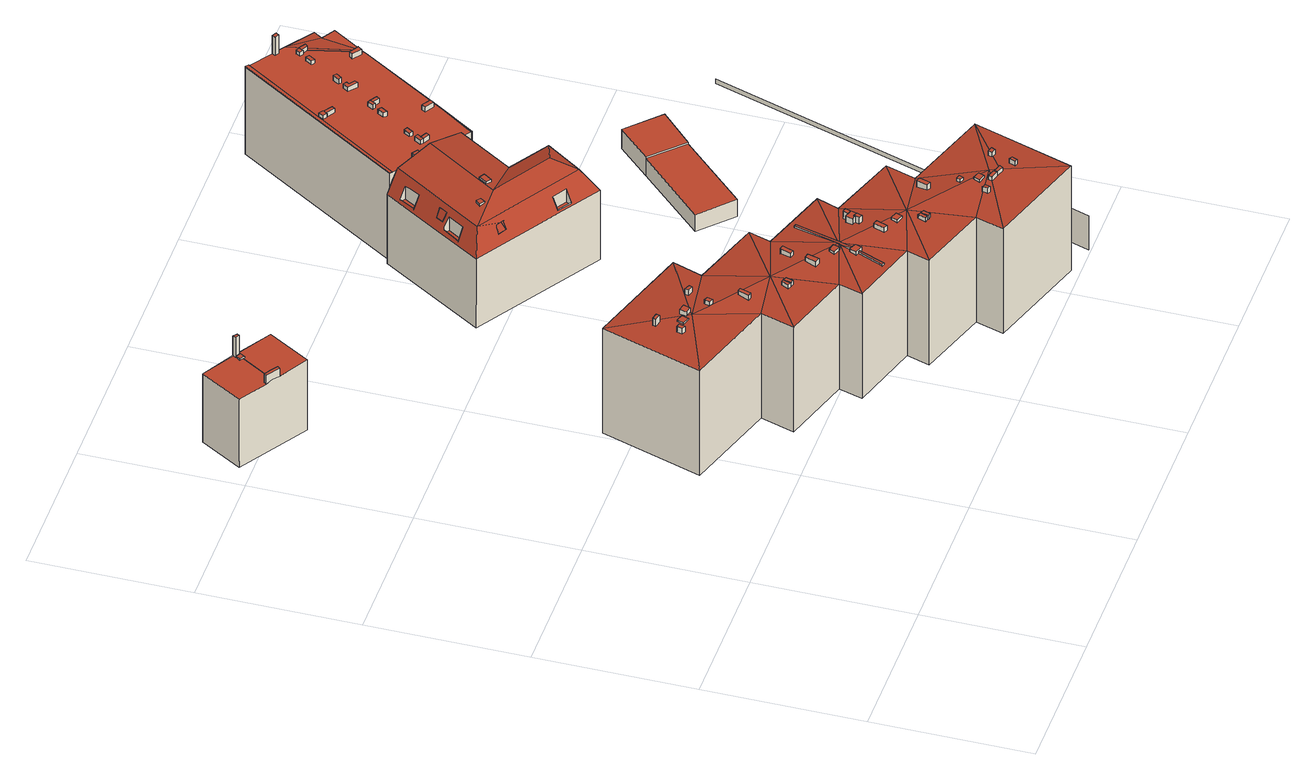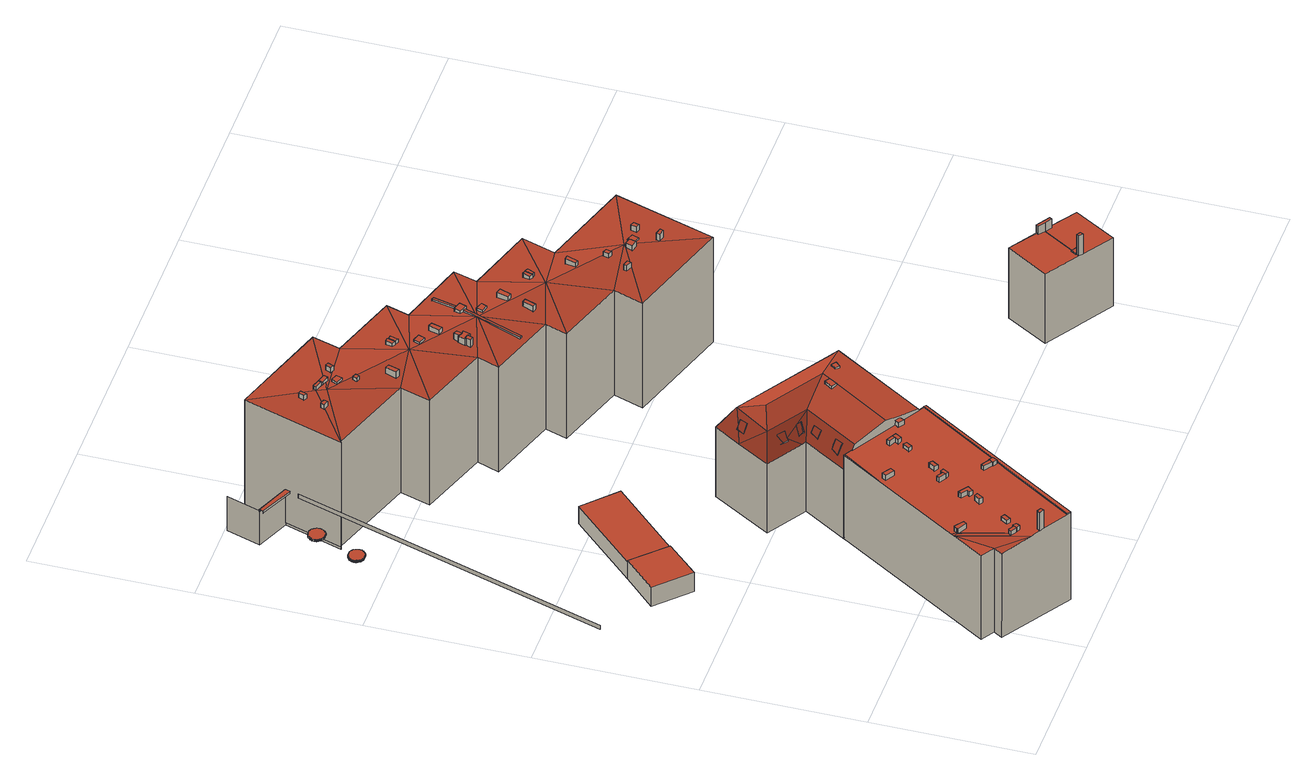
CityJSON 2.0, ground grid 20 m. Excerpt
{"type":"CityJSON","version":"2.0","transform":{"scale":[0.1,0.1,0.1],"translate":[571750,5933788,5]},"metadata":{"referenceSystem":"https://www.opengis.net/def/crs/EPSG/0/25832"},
"CityObjects":{
"building1":{"type":"Building","attributes":{"Grundfläche 2D":"64.355492","Grundhöhe NN":"7.973"},"children":["building1-1","building1-2","building1-3"],"geometry":[{"type":"Solid","lod":"3","boundaries":[[[[0,1,2,3,4,5,6,7,8,9],[10,11,7]],[[10,7,11]],[[12,13,4,3,2,1,0,14,15]],[[5,4,13,16]],[[9,8,7,6,5,16,17]],[[0,9,17,14]],[[13,12,15,14,17,16]]]],"semantics":{"surfaces":[{"type":"RoofSurface"},{"type":"WallSurface"},{"type":"GroundSurface"}],"values":[[0,0,1,1,1,1,2]]}}]},
"building1-1":{"type":"BuildingInstallation","parents":["building1"],"geometry":[{"type":"MultiSurface","lod":"3","boundaries":[[[18,19,20,21,22]],[[20,19,23,24]],[[21,20,24,25]],[[26,18,22,21,25,10]],[[26,23,19,18]]],"semantics":{"surfaces":[{"type":"RoofSurface"},{"type":"WallSurface"}],"values":[0,1,1,1,1]}}]},
"building1-2":{"type":"BuildingInstallation","parents":["building1"],"geometry":[{"type":"MultiSurface","lod":"3","boundaries":[[[27,28,29,30]],[[3,31,30,29]],[[27,30,31,32]],[[32,2,28,27]],[[2,3,29,28]]],"semantics":{"surfaces":[{"type":"RoofSurface"},{"type":"WallSurface"}],"values":[0,1,1,1,1]}}]},
"building1-3":{"type":"BuildingInstallation","parents":["building1"],"geometry":[{"type":"MultiSurface","lod":"3","boundaries":[[[33,34,35,36,37]],[[7,8,35,34,6]],[[8,38,36,35]],[[36,38,11,37]],[[11,39,33,37]],[[39,6,34,33]]],"semantics":{"surfaces":[{"type":"RoofSurface"},{"type":"WallSurface"}],"values":[0,1,1,1,1,1]}}]},
"building2":{"type":"Building","attributes":{"Grundfläche 2D":"761.702149","Grundhöhe NN":"5.998"},"children":["building2-1","building2-2","building2-3","building2-4","building2-5","building2-6","building2-7","building2-8","building2-9","building2-10","building2-11","building2-12","building2-13","building2-14","building2-15","building2-16","building2-17","building2-18","building2-19","building2-20","building2-21","building2-22","building2-23","building2-24","building2-25","building2-26","building2-27","building2-28","building2-29","building2-30"],"geometry":[{"type":"Solid","lod":"3","boundaries":[[[[40,41,42,43,44]],[[43,45,46,41,40,44]],[[47,43,42]],[[48,49,47]],[[49,50,51,43,47]],[[52,49,48]],[[53,54,55,56,52,57,58]],[[55,54,53,59,49,52,56]],[[60,61,53,58,57]],[[62,63,60]],[[64,53,61,60,63,65]],[[66,63,62]],[[67,68,69,70,66,71,72]],[[69,68,73,74,63,66,70]],[[68,67,75]],[[76,75,67,72,71]],[[77,68,75]],[[77,75,76]],[[78,79,68,77]],[[80,63,79]],[[68,79,63,74,73]],[[81,63,80]],[[82,83,53,84,81]],[[84,53,64,65,63,81]],[[83,82,85,86,53]],[[87,49,85]],[[86,85,49,59,53]],[[88,49,87]],[[43,88,46,45]],[[88,43,51,50,49]],[[42,41,89,90]],[[47,42,90,91]],[[48,47,91,92]],[[52,48,92,93]],[[57,52,93,94]],[[60,57,94,95]],[[62,60,95,96]],[[66,62,96,97]],[[71,66,97,98]],[[76,71,98,99]],[[77,76,99,100]],[[101,79,78,77,100,102]],[[80,79,101,103]],[[81,80,103,104]],[[82,81,104,105]],[[85,82,105,106]],[[87,85,106,107]],[[88,87,107,108]],[[46,88,108,109]],[[41,46,109,89]],[[96,95,94,93,92,91,90,89,109,108,107,106,105,104,103,101,102,100,99,98,97]]]],"semantics":{"surfaces":[{"type":"RoofSurface"},{"type":"WallSurface"},{"type":"GroundSurface"}],"values":[[0,0,0,0,0,0,0,0,0,0,0,0,0,0,0,0,0,0,0,0,0,0,0,0,0,0,0,0,0,0,1,1,1,1,1,1,1,1,1,1,1,1,1,1,1,1,1,1,1,1,2]]}}]},
"building2-1":{"type":"BuildingInstallation","parents":["building2"],"geometry":[{"type":"MultiSurface","lod":"3","boundaries":[[[110,111,112,113]],[[113,112,114,115]],[[110,113,115,116]],[[111,110,116,117]],[[112,111,117,114]]],"semantics":{"surfaces":[{"type":"RoofSurface"},{"type":"WallSurface"}],"values":[0,1,1,1,1]}}]},
"building2-2":{"type":"BuildingInstallation","parents":["building2"],"geometry":[{"type":"MultiSurface","lod":"3","boundaries":[[[118,119,120,121]],[[120,119,122,123]],[[121,120,123,75]],[[124,118,121,75]],[[119,118,124,122]]],"semantics":{"surfaces":[{"type":"RoofSurface"},{"type":"WallSurface"}],"values":[0,1,1,1,1]}}]},
"building2-3":{"type":"BuildingInstallation","parents":["building2"],"geometry":[{"type":"MultiSurface","lod":"3","boundaries":[[[125,126,127,128]],[[128,127,129,130]],[[125,128,130,131]],[[126,125,131,132]],[[127,126,132,129]]],"semantics":{"surfaces":[{"type":"RoofSurface"},{"type":"WallSurface"}],"values":[0,1,1,1,1]}}]},
"building2-4":{"type":"BuildingInstallation","parents":["building2"],"geometry":[{"type":"MultiSurface","lod":"3","boundaries":[[[133,134,135,136]],[[137,138,136,135]],[[138,139,133,136]],[[139,140,134,133]]],"semantics":{"surfaces":[{"type":"RoofSurface"},{"type":"WallSurface"}],"values":[0,1,1,1]}}]},
"building2-5":{"type":"BuildingInstallation","parents":["building2"],"geometry":[{"type":"MultiSurface","lod":"3","boundaries":[[[141,142,143,144,145,146]],[[147,148,149,150,151,144,143,142,141,152]],[[151,153,145,144]],[[154,146,145,153,137,135,134,140]],[[154,152,141,146]]],"semantics":{"surfaces":[{"type":"RoofSurface"},{"type":"WallSurface"}],"values":[0,1,1,1,1]}}]},
"building2-6":{"type":"BuildingInstallation","parents":["building2"],"geometry":[{"type":"MultiSurface","lod":"3","boundaries":[[[155,156,157,158]],[[158,157,159,160]],[[155,158,160,161]],[[156,155,161,162]],[[157,156,162,159]]],"semantics":{"surfaces":[{"type":"RoofSurface"},{"type":"WallSurface"}],"values":[0,1,1,1,1]}}]},
"building2-7":{"type":"BuildingInstallation","parents":["building2"],"geometry":[{"type":"MultiSurface","lod":"3","boundaries":[[[163,164,165,166]],[[167,168,164,163]],[[168,169,165,164]],[[169,170,166,165]],[[170,167,163,166]]],"semantics":{"surfaces":[{"type":"RoofSurface"},{"type":"WallSurface"}],"values":[0,1,1,1,1]}}]},
"building2-8":{"type":"BuildingInstallation","parents":["building2"],"geometry":[{"type":"MultiSurface","lod":"3","boundaries":[[[171,172,173,174]],[[174,173,175,176]],[[171,174,176,177]],[[172,171,177,178]],[[173,172,178,175]]],"semantics":{"surfaces":[{"type":"RoofSurface"},{"type":"WallSurface"}],"values":[0,1,1,1,1]}}]},
"building2-9":{"type":"BuildingInstallation","parents":["building2"],"geometry":[{"type":"MultiSurface","lod":"3","boundaries":[[[179,180,181,182,183]],[[184,181,180,179,185,186]],[[182,181,184,187]],[[183,182,187,188]],[[179,183,188,185]]],"semantics":{"surfaces":[{"type":"RoofSurface"},{"type":"WallSurface"}],"values":[0,1,1,1,1]}}]},
"building2-10":{"type":"BuildingInstallation","parents":["building2"],"geometry":[{"type":"MultiSurface","lod":"3","boundaries":[[[189,190,191,192]],[[192,191,193,194]],[[189,192,194,195]],[[190,189,195,196]],[[191,190,196,193]]],"semantics":{"surfaces":[{"type":"RoofSurface"},{"type":"WallSurface"}],"values":[0,1,1,1,1]}}]},
"building2-11":{"type":"BuildingInstallation","parents":["building2"],"geometry":[{"type":"MultiSurface","lod":"3","boundaries":[[[197,198,199,200]],[[200,199,201,202]],[[197,200,202,203]],[[198,197,203,204]],[[199,198,204,201]]],"semantics":{"surfaces":[{"type":"RoofSurface"},{"type":"WallSurface"}],"values":[0,1,1,1,1]}}]},
"building2-12":{"type":"BuildingInstallation","parents":["building2"],"geometry":[{"type":"MultiSurface","lod":"3","boundaries":[[[205,206,207,208,209]],[[210,211,208,207]],[[206,212,213,214,210,207]],[[211,215,216,217,205,209,208]],[[217,212,206,205]]],"semantics":{"surfaces":[{"type":"RoofSurface"},{"type":"WallSurface"}],"values":[0,1,1,1,1]}}]},
"building2-13":{"type":"BuildingInstallation","parents":["building2"],"geometry":[{"type":"MultiSurface","lod":"3","boundaries":[[[218,219,220,221]],[[221,220,222,223]],[[218,221,223,224]],[[219,218,224,225]],[[220,219,225,222]]],"semantics":{"surfaces":[{"type":"RoofSurface"},{"type":"WallSurface"}],"values":[0,1,1,1,1]}}]},
"building2-14":{"type":"BuildingInstallation","parents":["building2"],"geometry":[{"type":"MultiSurface","lod":"3","boundaries":[[[226,227,228,229,230,231,232,233,215,211,210,214,234,235]],[[236,237,232,231]],[[237,238,233,232]],[[238,216,215,233]],[[213,239,234,214]],[[239,240,235,234]],[[240,241,242,227,226,235]]],"semantics":{"surfaces":[{"type":"RoofSurface"},{"type":"WallSurface"}],"values":[0,1,1,1,1,1,1]}}]},
"building2-15":{"type":"BuildingInstallation","parents":["building2"],"geometry":[{"type":"MultiSurface","lod":"3","boundaries":[[[148,243,244,245,246,247,248,249,250,251,252,253,149]],[[147,61,64,84,83,254,247,246,245,244,243,148]],[[254,255,248,247]],[[251,250,249,248,255,86,59,256,54,58,150,149,253,252]]],"semantics":{"surfaces":[{"type":"RoofSurface"},{"type":"WallSurface"}],"values":[0,1,1,1]}}]},
"building2-16":{"type":"BuildingInstallation","parents":["building2"],"geometry":[{"type":"MultiSurface","lod":"3","boundaries":[[[257,258,259,260,261]],[[262,72,263,259,258,257]],[[263,264,260,259]],[[264,265,261,260]],[[67,262,257,261,265]]],"semantics":{"surfaces":[{"type":"RoofSurface"},{"type":"WallSurface"}],"values":[0,1,1,1,1]}}]},
"building2-17":{"type":"BuildingInstallation","parents":["building2"],"geometry":[{"type":"MultiSurface","lod":"3","boundaries":[[[266,267,268,269,270,271]],[[272,273,271,270]],[[274,267,266,271,273,69]],[[274,70,275,269,268,267]],[[275,272,270,269]]],"semantics":{"surfaces":[{"type":"RoofSurface"},{"type":"WallSurface"}],"values":[0,1,1,1,1]}}]},
"building2-18":{"type":"BuildingInstallation","parents":["building2"],"geometry":[{"type":"MultiSurface","lod":"3","boundaries":[[[276,277,278,279]],[[279,278,280,281]],[[276,279,281,282]],[[277,276,282,283]],[[278,277,283,280]]],"semantics":{"surfaces":[{"type":"RoofSurface"},{"type":"WallSurface"}],"values":[0,1,1,1,1]}}]},
"building2-19":{"type":"BuildingInstallation","parents":["building2"],"geometry":[{"type":"MultiSurface","lod":"3","boundaries":[[[284,285,286,287,288]],[[286,285,289,290]],[[287,286,290,291]],[[287,291,56,288]],[[56,55,284,288]],[[285,284,55,289]]],"semantics":{"surfaces":[{"type":"RoofSurface"},{"type":"WallSurface"}],"values":[0,1,1,1,1,1]}}]},
"building2-20":{"type":"BuildingInstallation","parents":["building2"],"geometry":[{"type":"MultiSurface","lod":"3","boundaries":[[[292,293,294,295]],[[296,297,293,292]],[[294,293,297,50]],[[50,298,295,294]],[[298,296,292,295]]],"semantics":{"surfaces":[{"type":"RoofSurface"},{"type":"WallSurface"}],"values":[0,1,1,1,1]}}]},
"building2-21":{"type":"BuildingInstallation","parents":["building2"],"geometry":[{"type":"MultiSurface","lod":"3","boundaries":[[[299,300,301,302]],[[302,301,303,304]],[[299,302,304,305]],[[300,299,305,306]],[[301,300,306,303]]],"semantics":{"surfaces":[{"type":"RoofSurface"},{"type":"WallSurface"}],"values":[0,1,1,1,1]}}]},
"building2-22":{"type":"BuildingInstallation","parents":["building2"],"geometry":[{"type":"MultiSurface","lod":"3","boundaries":[[[307,308,309,310,311]],[[311,310,312,313]],[[313,314,307,311]],[[308,307,314,73]],[[310,309,308,73,74,312]]],"semantics":{"surfaces":[{"type":"RoofSurface"},{"type":"WallSurface"}],"values":[0,1,1,1,1]}}]},
"building2-23":{"type":"BuildingInstallation","parents":["building2"],"geometry":[{"type":"MultiSurface","lod":"3","boundaries":[[[315,316,317,318]],[[318,317,319,320]],[[315,318,320,321]],[[316,315,321,322]],[[317,316,322,319]]],"semantics":{"surfaces":[{"type":"RoofSurface"},{"type":"WallSurface"}],"values":[0,1,1,1,1]}}]},
"building2-24":{"type":"BuildingInstallation","parents":["building2"],"geometry":[{"type":"MultiSurface","lod":"3","boundaries":[[[323,324,325,326]],[[326,325,327,328]],[[323,326,328,329]],[[324,323,329,330]],[[325,324,330,327]]],"semantics":{"surfaces":[{"type":"RoofSurface"},{"type":"WallSurface"}],"values":[0,1,1,1,1]}}]},
"building2-25":{"type":"BuildingInstallation","parents":["building2"],"geometry":[{"type":"MultiSurface","lod":"3","boundaries":[[[331,332,333,334,335]],[[336,40,337,333,332,331]],[[45,334,333,337,44]],[[45,338,335,334]],[[338,336,331,335]]],"semantics":{"surfaces":[{"type":"RoofSurface"},{"type":"WallSurface"}],"values":[0,1,1,1,1]}}]},
"building2-26":{"type":"BuildingInstallation","parents":["building2"],"geometry":[{"type":"MultiSurface","lod":"3","boundaries":[[[339,340,341,342]],[[341,340,343,344]],[[342,341,344,345]],[[339,342,345,346]],[[340,339,346,343]]],"semantics":{"surfaces":[{"type":"RoofSurface"},{"type":"WallSurface"}],"values":[0,1,1,1,1]}}]},
"building2-27":{"type":"BuildingInstallation","parents":["building2"],"geometry":[{"type":"MultiSurface","lod":"3","boundaries":[[[347,348,349,350]],[[350,349,351,352]],[[347,350,352,353]],[[353,354,348,347]],[[354,351,349,348]]],"semantics":{"surfaces":[{"type":"RoofSurface"},{"type":"WallSurface"}],"values":[0,1,1,1,1]}}]},
"building2-28":{"type":"BuildingInstallation","parents":["building2"],"geometry":[{"type":"MultiSurface","lod":"3","boundaries":[[[355,356,357,358,359,360,361]],[[229,228,227,242,362,359,358,357,356]],[[362,363,360,359]],[[363,236,231,230,355,361,360]],[[230,229,356,355]]],"semantics":{"surfaces":[{"type":"RoofSurface"},{"type":"WallSurface"}],"values":[0,1,1,1,1]}}]},
"building2-29":{"type":"BuildingInstallation","parents":["building2"],"geometry":[{"type":"MultiSurface","lod":"3","boundaries":[[[364,365,366,367]],[[368,369,367,366]],[[364,367,369,370]],[[370,65,365,364]],[[65,368,366,365]]],"semantics":{"surfaces":[{"type":"RoofSurface"},{"type":"WallSurface"}],"values":[0,1,1,1,1]}}]},
"building2-30":{"type":"BuildingInstallation","parents":["building2"],"geometry":[{"type":"MultiSurface","lod":"3","boundaries":[[[371,372,373,374,375]],[[373,372,376,377]],[[374,373,377,378]],[[379,371,375,374,378,380]],[[372,371,379,376]]],"semantics":{"surfaces":[{"type":"RoofSurface"},{"type":"WallSurface"}],"values":[0,1,1,1,1]}}]},
"building3":{"type":"Building","attributes":{"Grundfläche 2D":"248.192945","Grundhöhe NN":"7.435"},"children":["building3-1","building3-2","building3-3","building3-4","building3-5","building3-6","building3-7","building3-8","building3-9","building3-10","building3-11","building3-12"],"geometry":[{"type":"MultiSurface","lod":"3","boundaries":[[[381,382,383,384,385]],[[384,383,386,385]],[[382,381,387]],[[388,389,390,387,391]],[[391,387,381,389,388]],[[386,392,393,394,395,385]],[[396,397,398,385,395]],[[399,400,401,398,397,396]],[[385,398,402,381]],[[381,402,389]],[[389,402,398,401]],[[401,400,403,404,405,406,407],[408,409,410,411,412,413,414,408,401],[415,416,417,418,419,420]],[[421,422,421,401]],[[401,407,423,390,389],[424,425,426,427,428,429],[421,422,421,401]],[[430,386,383,382,431,432]],[[433,394,393,392,386,430,434]],[[435,436,405,404,403,400,399,396,395,394,433,437]],[[407,406,405,436,438]],[[390,423,407,438,439]],[[382,387,390,439,431]],[[437,433,434,430,432,431,439,438,436,435]]],"semantics":{"surfaces":[{"type":"RoofSurface"},{"type":"WallSurface"},{"type":"GroundSurface"}],"values":[0,0,0,0,0,0,0,0,0,0,0,0,0,0,1,1,1,1,1,1,2]}}]},
"building3-1":{"type":"BuildingInstallation","parents":["building3"],"geometry":[{"type":"MultiSurface","lod":"3","boundaries":[[[440,441,442,443]],[[443,442,444,445]],[[440,443,445,446]],[[441,440,446,447]],[[442,441,447,444]]],"semantics":{"surfaces":[{"type":"RoofSurface"},{"type":"WallSurface"}],"values":[0,1,1,1,1]}}]},
"building3-2":{"type":"BuildingInstallation","parents":["building3"],"geometry":[{"type":"MultiSurface","lod":"3","boundaries":[[[448,449,450,451]],[[452,448,451,453]],[[452,454,448]],[[455,421,451,450]],[[421,456,453,451]],[[456,454,452,453]],[[422,455,450,449,448]]],"semantics":{"surfaces":[{"type":"RoofSurface"},{"type":"WallSurface"}],"values":[0,0,1,1,1,1,1]}}]},
"building3-3":{"type":"BuildingInstallation","parents":["building3"],"geometry":[{"type":"MultiSurface","lod":"3","boundaries":[[[457,458,459,460,461]],[[457,461,462]],[[463,388,464,462,461,460]],[[391,465,458,457,462,464]],[[465,466,459,458]],[[466,463,460,459]]],"semantics":{"surfaces":[{"type":"RoofSurface"},{"type":"WallSurface"}],"values":[0,0,1,1,1,1]}}]},
"building3-4":{"type":"BuildingInstallation","parents":["building3"],"geometry":[{"type":"MultiSurface","lod":"3","boundaries":[[[467,468,469,470,471,472]],[[473,470,469,468,474,475]],[[471,470,473,476]],[[472,471,476,477]],[[474,468,467,472,477,478]]],"semantics":{"surfaces":[{"type":"RoofSurface"},{"type":"WallSurface"}],"values":[0,1,1,1,1]}}]},
"building3-5":{"type":"BuildingInstallation","parents":["building3"],"geometry":[{"type":"MultiSurface","lod":"3","boundaries":[[[479,480,481,482,483]],[[484,485,481,480]],[[481,485,486]],[[487,488,481,486]],[[488,489,482,481]],[[486,485,484,490,487]],[[489,491,483,482]],[[491,492,479,483]],[[492,493,490,484,480,479]]],"semantics":{"surfaces":[{"type":"RoofSurface"},{"type":"WallSurface"}],"values":[0,0,0,1,1,1,1,1,1]}}]},
"building3-6":{"type":"BuildingInstallation","parents":["building3"],"geometry":[{"type":"MultiSurface","lod":"3","boundaries":[[[494,495,496,497]],[[425,424,494,497]],[[428,495,494,424,429]],[[426,496,495,428,427]],[[426,425,497,496]]],"semantics":{"surfaces":[{"type":"RoofSurface"},{"type":"WallSurface"}],"values":[0,1,1,1,1]}}]},
"building3-7":{"type":"BuildingInstallation","parents":["building3"],"geometry":[{"type":"MultiSurface","lod":"3","boundaries":[[[498,499,500,501]],[[502,503,500,499]],[[504,502,499,498]],[[504,498,501,505,506]],[[505,501,500,503]]],"semantics":{"surfaces":[{"type":"RoofSurface"},{"type":"WallSurface"}],"values":[0,1,1,1,1]}}]},
"building3-8":{"type":"BuildingInstallation","parents":["building3"],"geometry":[{"type":"MultiSurface","lod":"3","boundaries":[[[507,508,509,510,511,512]],[[409,408,509,508]],[[510,509,408,414]],[[414,413,412,411,512,511,510]],[[507,512,411,410]],[[508,507,410,409]]],"semantics":{"surfaces":[{"type":"RoofSurface"},{"type":"WallSurface"}],"values":[0,1,1,1,1,1]}}]},
"building3-9":{"type":"BuildingInstallation","parents":["building3"],"geometry":[{"type":"MultiSurface","lod":"3","boundaries":[[[513,514,515,516]],[[420,514,513,416,415]],[[418,515,514,420,419]],[[516,515,418,417]],[[513,516,417,416]]],"semantics":{"surfaces":[{"type":"RoofSurface"},{"type":"WallSurface"}],"values":[0,1,1,1,1]}}]},
"building3-10":{"type":"BuildingInstallation","parents":["building3"],"geometry":[{"type":"MultiSurface","lod":"3","boundaries":[[[517,518,519,520,521,522]],[[520,519,523,524]],[[525,526,527,518,517,522]],[[519,518,527,523]],[[524,384,525,522,521,520]]],"semantics":{"surfaces":[{"type":"RoofSurface"},{"type":"WallSurface"}],"values":[0,1,1,1,1]}}]},
"building3-11":{"type":"BuildingInstallation","parents":["building3"],"geometry":[{"type":"MultiSurface","lod":"3","boundaries":[[[528,529,530,531,532,533]],[[534,533,532,531,535,536]],[[537,535,531,530]],[[528,533,534,538]],[[537,530,529,528,538,539]]],"semantics":{"surfaces":[{"type":"RoofSurface"},{"type":"WallSurface"}],"values":[0,1,1,1,1]}}]},
"building3-12":{"type":"BuildingInstallation","parents":["building3"],"geometry":[{"type":"MultiSurface","lod":"3","boundaries":[[[540,541,542,543]],[[544,545,543,542]],[[540,543,545,546]],[[546,547,541,540]],[[542,541,547,544]]],"semantics":{"surfaces":[{"type":"RoofSurface"},{"type":"WallSurface"}],"values":[0,1,1,1,1]}}]},
"building4":{"type":"Building","attributes":{"Grundfläche 2D":"1538.977425","Grundhöhe NN":"5.566"},"children":["building4-1","building4-2","building4-3"],"geometry":[{"type":"MultiSurface","lod":"3","boundaries":[[[548,549,550,551]],[[552,553,548,554,555,556]],[[557,558,559,560]],[[558,552,556,559]],[[554,548,551,561]],[[562,554,561,563]],[[554,562,564,555]],[[549,565,566,550]]],"semantics":{"surfaces":[{"type":"WallSurface"}],"values":[0,0,0,0,0,0,0,0]}}]},
"building4-1":{"type":"BuildingInstallation","parents":["building4"],"geometry":[{"type":"MultiSurface","lod":"3","boundaries":[[[567,568,569,570,571,572,573]],[[574,575,567,573]],[[576,577,578,553,571,570,569,568]],[[553,552,572,571]],[[552,558,574,573,572]]],"semantics":{"surfaces":[{"type":"RoofSurface"},{"type":"WallSurface"}],"values":[0,1,1,1,1]}}]},
"building4-2":{"type":"BuildingInstallation","parents":["building4"],"geometry":[{"type":"MultiSurface","lod":"3","boundaries":[[[579,580,581,582,583,584,585,586,587,588,589,590,591,592,593,594,595,596,597,598,599,600,601,602,603,604,605,606,607,608,609,610,611,612,613,614,615,616,617,618,619,620,621,622,623,624,625,626,627,628,629,630,631,632,633,634,635,636]],[[588,587,637,638]],[[589,588,638,639]],[[590,589,639,640]],[[591,590,640,641]],[[592,591,641,642]],[[593,592,642,643]],[[594,593,643,644]],[[595,594,644,645]],[[596,595,645,646]],[[597,596,646,647]],[[598,597,647,648]],[[599,598,648,649]],[[600,599,649,650]],[[601,600,650,651]],[[602,601,651,652]],[[603,602,652,653]],[[604,603,653,654]],[[605,604,654,655]],[[606,605,655,656]],[[607,606,656,657]],[[608,607,657,658]],[[609,608,658,659]],[[610,609,659,660]],[[611,610,660,661]],[[612,611,661,662]],[[613,612,662,663]],[[614,613,663,664]],[[615,614,664,665]],[[616,615,665,666]],[[617,616,666,667]],[[618,617,667,668]],[[619,618,668,669]],[[620,619,669,670]],[[621,620,670,671]],[[622,621,671,672]],[[623,622,672,673]],[[624,623,673,674]],[[625,624,674,675]],[[626,625,675,676]],[[627,626,676,677]],[[628,627,677,678]],[[629,628,678,679]],[[630,629,679,680]],[[631,630,680,681]],[[632,631,681,682]],[[633,632,682,683]],[[634,633,683,684]],[[635,634,684,685]],[[636,635,685,686]],[[579,636,686,687]],[[580,579,687,688]],[[581,580,688,689]],[[582,581,689,690]],[[583,582,690,691]],[[584,583,691,692]],[[585,584,692,693]],[[586,585,693,694]],[[587,586,694,637]]],"semantics":{"surfaces":[{"type":"RoofSurface"},{"type":"WallSurface"}],"values":[0,1,1,1,1,1,1,1,1,1,1,1,1,1,1,1,1,1,1,1,1,1,1,1,1,1,1,1,1,1,1,1,1,1,1,1,1,1,1,1,1,1,1,1,1,1,1,1,1,1,1,1,1,1,1,1,1,1,1]}}]},
"building4-3":{"type":"BuildingInstallation","parents":["building4"],"geometry":[{"type":"MultiSurface","lod":"3","boundaries":[[[695,696,697,698,699,700,701,702,703,704,705,706,707,708,709,710,711,712,713,714,715,716,717,718,719,720,721,722,723,724,725,726,727,728,729,730,731,732,733,734,735,736,737,738,739,740,741,742,743,744,745,746,747,748,749,750,751,752,753,754,755,756,757,758,759]],[[760,761,699,698]],[[762,763,758,757]],[[763,764,759,758]],[[764,765,695,759]],[[765,766,696,695]],[[766,767,697,696]],[[767,760,698,697]],[[761,768,700,699]],[[768,769,701,700]],[[769,770,702,701]],[[770,771,703,702]],[[771,772,704,703]],[[772,773,705,704]],[[773,774,706,705]],[[774,775,707,706]],[[775,776,708,707]],[[776,777,709,708]],[[777,778,710,709]],[[778,779,711,710]],[[779,780,712,711]],[[780,781,713,712]],[[781,782,714,713]],[[782,783,715,714]],[[783,784,716,715]],[[784,785,717,716]],[[785,786,718,717]],[[786,787,719,718]],[[787,788,720,719]],[[788,789,721,720]],[[789,790,722,721]],[[790,791,723,722]],[[724,723,791,792]],[[792,793,725,724]],[[726,725,793,794]],[[794,795,727,726]],[[795,796,728,727]],[[729,728,796,797]],[[797,798,730,729]],[[731,730,798,799]],[[799,800,732,731]],[[800,801,733,732]],[[801,802,734,733]],[[802,803,735,734]],[[803,804,736,735]],[[804,805,737,736]],[[805,806,738,737]],[[806,807,739,738]],[[807,808,740,739]],[[808,809,741,740]],[[809,810,742,741]],[[810,811,743,742]],[[811,812,744,743]],[[812,813,745,744]],[[813,814,746,745]],[[814,815,747,746]],[[815,816,748,747]],[[816,817,749,748]],[[817,818,750,749]],[[818,819,751,750]],[[819,820,752,751]],[[820,821,753,752]],[[821,822,754,753]],[[822,823,755,754]],[[823,824,756,755]],[[824,762,757,756]]],"semantics":{"surfaces":[{"type":"RoofSurface"},{"type":"WallSurface"}],"values":[0,1,1,1,1,1,1,1,1,1,1,1,1,1,1,1,1,1,1,1,1,1,1,1,1,1,1,1,1,1,1,1,1,1,1,1,1,1,1,1,1,1,1,1,1,1,1,1,1,1,1,1,1,1,1,1,1,1,1,1,1,1,1,1,1,1]}}]},
"building5":{"type":"Building","attributes":{"Grundfläche 2D":"95.194822","Grundhöhe NN":"8.594"},"geometry":[{"type":"Solid","lod":"3","boundaries":[[[[825,826,827,828]],[[829,830,831,832]],[[827,833,834,831,828]],[[828,831,830,825]],[[825,830,835,836,826]],[[827,826,836,833]],[[832,831,834,837]],[[829,832,837,838]],[[830,829,838,835]],[[836,835,838,837,834,833]]]],"semantics":{"surfaces":[{"type":"RoofSurface"},{"type":"WallSurface"},{"type":"GroundSurface"}],"values":[[0,0,1,1,1,1,1,1,1,2]]}}]},
"building6":{"type":"Building","attributes":{"Grundfläche 2D":"309.996671","Grundhöhe NN":"7.567"},"children":["building6-1","building6-2","building6-3","building6-4","building6-5","building6-6","building6-7","building6-8","building6-9","building6-10","building6-11","building6-12","building6-13","building6-14","building6-15","building6-16","building6-17"],"geometry":[{"type":"Solid","lod":"3","boundaries":[[[[839,840,841,842]],[[843,844,845]],[[846,847,848]],[[849,850,851,852,853,854,855,856,857,858,845,844,846,859,860,849,861,862,847,863,850]],[[859,846,848]],[[847,862,861,864,859,846,859,848]],[[860,864,861,849]],[[864,860,859]],[[865,866,847]],[[866,863,847]],[[867,863,866]],[[868,856,840,839]],[[854,853,841,840,856,855]],[[842,841,853,869]],[[869,868,839,842]],[[870,845,858,857,856,868,871,872]],[[843,845,870,873]],[[865,847,846,844,843,873,874]],[[866,865,874,875]],[[867,866,875,876]],[[877,878,869,853,852,851,850,863,867,876,879]],[[868,869,878,871]],[[873,870,872,871,878,877,879,876,875,874]]]],"semantics":{"surfaces":[{"type":"RoofSurface"},{"type":"WallSurface"},{"type":"GroundSurface"}],"values":[[0,0,0,0,0,0,0,0,0,0,0,1,1,1,1,1,1,1,1,1,1,1,2]]}}]},
"building6-1":{"type":"BuildingInstallation","parents":["building6"],"geometry":[{"type":"MultiSurface","lod":"3","boundaries":[[[880,881,882,883,884,885]],[[886,885,884,887]],[[881,880,888,889]],[[890,883,882,891]],[[890,887,884,883]],[[889,891,882,881]]],"semantics":{"surfaces":[{"type":"RoofSurface"},{"type":"WallSurface"}],"values":[0,1,1,1,1,1]}}]},
"building6-2":{"type":"BuildingInstallation","parents":["building6"],"geometry":[{"type":"MultiSurface","lod":"3","boundaries":[[[892,893,894,895]],[[895,894,858,896]],[[892,895,896,897]],[[893,892,897,857]],[[894,893,857,858]]],"semantics":{"surfaces":[{"type":"RoofSurface"},{"type":"WallSurface"}],"values":[0,1,1,1,1]}}]},
"building6-3":{"type":"BuildingInstallation","parents":["building6"],"geometry":[{"type":"MultiSurface","lod":"3","boundaries":[[[898,899,900,901]],[[901,900,902,903]],[[898,901,903,904]],[[899,898,904,905]],[[900,899,905,902]]],"semantics":{"surfaces":[{"type":"RoofSurface"},{"type":"WallSurface"}],"values":[0,1,1,1,1]}}]},
"building6-4":{"type":"BuildingInstallation","parents":["building6"],"geometry":[{"type":"MultiSurface","lod":"3","boundaries":[[[906,907,908,909,910,911,910,912]],[[913,914,907,906]],[[914,915,908,907]],[[915,859,909,908]],[[859,848,910,909]],[[911,910,848,916]],[[911,916,848,864,913,906,912,910]]],"semantics":{"surfaces":[{"type":"RoofSurface"},{"type":"WallSurface"}],"values":[0,1,1,1,1,1,1]}}]},
"building6-5":{"type":"BuildingInstallation","parents":["building6"],"geometry":[{"type":"MultiSurface","lod":"3","boundaries":[[[917,918,919,920]],[[920,919,851,852]],[[921,851,919,918]],[[852,922,917,920]],[[918,917,922,921]]],"semantics":{"surfaces":[{"type":"RoofSurface"},{"type":"WallSurface"}],"values":[0,1,1,1,1]}}]},
"building6-6":{"type":"BuildingInstallation","parents":["building6"],"geometry":[{"type":"MultiSurface","lod":"3","boundaries":[[[923,924,925,926,927,928]],[[929,925,924,930]],[[931,932,927,926]],[[932,933,934,923,928,927]],[[934,930,924,923]]],"semantics":{"surfaces":[{"type":"RoofSurface"},{"type":"WallSurface"}],"values":[0,1,1,1,1]}}]},
"building6-7":{"type":"BuildingInstallation","parents":["building6"],"geometry":[{"type":"MultiSurface","lod":"3","boundaries":[[[935,936,937,938]],[[939,940,938,937]],[[935,938,940,941]],[[936,935,941,942]],[[942,939,937,936]]],"semantics":{"surfaces":[{"type":"RoofSurface"},{"type":"WallSurface"}],"values":[0,1,1,1,1]}}]},
"building6-8":{"type":"BuildingInstallation","parents":["building6"],"geometry":[{"type":"MultiSurface","lod":"3","boundaries":[[[943,944,945,946]],[[946,945,947,948]],[[943,946,948,949]],[[944,943,949,950]],[[945,944,950,947]]],"semantics":{"surfaces":[{"type":"RoofSurface"},{"type":"WallSurface"}],"values":[0,1,1,1,1]}}]},
"building6-9":{"type":"BuildingInstallation","parents":["building6"],"geometry":[{"type":"MultiSurface","lod":"3","boundaries":[[[951,952,953,954,955,956,957]],[[958,959,960,955,954,953]],[[960,961,956,955]],[[961,962,957,956]],[[962,963,951,957]],[[963,964,952,951]],[[964,958,953,952]]],"semantics":{"surfaces":[{"type":"RoofSurface"},{"type":"WallSurface"}],"values":[0,1,1,1,1,1,1]}}]},
"building6-10":{"type":"BuildingInstallation","parents":["building6"],"geometry":[{"type":"MultiSurface","lod":"3","boundaries":[[[965,966,967,968]],[[965,968,969,970]],[[970,971,966,965]],[[967,966,971,972]]],"semantics":{"surfaces":[{"type":"RoofSurface"},{"type":"WallSurface"}],"values":[0,1,1,1]}}]},
"building6-11":{"type":"BuildingInstallation","parents":["building6"],"geometry":[{"type":"MultiSurface","lod":"3","boundaries":[[[973,974,926,925,975,976,977]],[[978,931,926,974]],[[976,975,925,929,860,861]],[[977,976,861,862]],[[978,974,973,977,862,849]]],"semantics":{"surfaces":[{"type":"RoofSurface"},{"type":"WallSurface"}],"values":[0,1,1,1,1]}}]},
"building6-12":{"type":"BuildingInstallation","parents":["building6"],"geometry":[{"type":"MultiSurface","lod":"3","boundaries":[[[979,880,885,980]],[[886,981,980,885]],[[981,982,979,980]],[[982,888,880,979]]],"semantics":{"surfaces":[{"type":"RoofSurface"},{"type":"WallSurface"}],"values":[0,1,1,1]}}]},
"building6-13":{"type":"BuildingInstallation","parents":["building6"],"geometry":[{"type":"MultiSurface","lod":"3","boundaries":[[[983,984,985,986]],[[987,988,983,986]],[[988,989,984,983]],[[989,990,985,984]]],"semantics":{"surfaces":[{"type":"RoofSurface"},{"type":"WallSurface"}],"values":[0,1,1,1]}}]},
"building6-14":{"type":"BuildingInstallation","parents":["building6"],"geometry":[{"type":"MultiSurface","lod":"3","boundaries":[[[968,967,991,992,993]],[[967,972,994,991]],[[994,995,992,991]],[[995,996,993,992]],[[996,969,968,993]]],"semantics":{"surfaces":[{"type":"RoofSurface"},{"type":"WallSurface"}],"values":[0,1,1,1,1]}}]},
"building6-15":{"type":"BuildingInstallation","parents":["building6"],"geometry":[{"type":"MultiSurface","lod":"3","boundaries":[[[985,997,998,999,986]],[[990,1000,997,985]],[[1000,1001,998,997]],[[1001,1002,999,998]],[[987,986,999,1002]]],"semantics":{"surfaces":[{"type":"RoofSurface"},{"type":"WallSurface"}],"values":[0,1,1,1,1]}}]},
"building6-16":{"type":"BuildingInstallation","parents":["building6"],"geometry":[{"type":"MultiSurface","lod":"3","boundaries":[[[1003,1004,1005,1006]],[[1006,1005,1007,1008]],[[1003,1006,1008,1009]],[[1004,1003,1009,1010]],[[1005,1004,1010,1007]]],"semantics":{"surfaces":[{"type":"RoofSurface"},{"type":"WallSurface"}],"values":[0,1,1,1,1]}}]},
"building6-17":{"type":"BuildingInstallation","parents":["building6"],"geometry":[{"type":"MultiSurface","lod":"3","boundaries":[[[1011,1012,1013,1014]],[[1014,1013,1015,1016]],[[1011,1014,1016,1017]],[[1012,1011,1017,1018]],[[1013,1012,1018,1015]]],"semantics":{"surfaces":[{"type":"RoofSurface"},{"type":"WallSurface"}],"values":[0,1,1,1,1]}}]}
},
"vertices":[
[121,806,133],[79,833,132],[78,833,132],[73,837,132],[34,861,130],[2,808,130],[36,786,131],[45,781,132],[53,775,132],[89,753,133],[72,824,132],[47,784,132],[78,833,30],[34,861,30],[121,806,30],[79,833,30],[2,808,30],[89,753,30],
[73,823,134],[77,829,134],[71,832,134],[67,827,134],[72,824,134],[77,829,132],[71,832,132],[67,827,132],[73,823,132],
[76,830,161],[78,833,161],[73,837,161],[71,833,161],[71,833,132],[76,830,132],
[38,789,144],[36,786,144],[53,775,144],[55,778,144],[47,784,144],[55,778,132],[38,789,131],
[247,352,169],[204,437,164],[163,309,164],[251,345,169],[248,350,169],[255,348,169],[340,394,164],[282,272,164],[268,229,164],[342,279,169],[272,330,169],[270,331,169],[357,202,164],[422,222,169],[420,221,169],[412,218,169],[411,218,168],[348,172,164],[420,220,169],[421,223,169],[437,145,164],[423,219,169],[428,116,164],[501,165,169],[424,221,169],[489,174,169],[517,87,164],[585,91,169],[597,96,169],[562,92,167],[560,92,167],[506,52,164],[580,88,168],[585,105,169],[584,105,169],[602,85,169],[636,10,164],[677,137,164],[676,137,164],[564,174,164],[576,212,164],[487,242,164],[497,270,164],[424,223,169],[424,222,169],[408,299,164],[422,225,169],[417,327,164],[327,356,164],[204,437,10],[163,309,10],[282,272,10],[268,229,10],[357,202,10],[348,172,10],[437,145,10],[428,116,10],[517,87,10],[506,52,10],[636,10,10],[677,137,10],[564,174,10],[676,137,10],[576,212,10],[487,242,10],[497,270,10],[408,299,10],[417,327,10],[327,356,10],[340,394,10],
[547,167,176],[543,153,176],[548,151,176],[552,165,176],[548,151,167],[552,165,166],[547,167,166],[543,153,168],
[592,88,174],[591,84,174],[600,81,174],[602,85,174],[591,84,168],[600,81,168],[592,88,169],
[571,119,173],[573,124,173],[568,126,173],[566,121,173],[568,126,168],[566,121,169],[571,119,169],[573,124,168],
[405,163,167],[415,195,170],[413,196,170],[402,164,167],[413,196,167],[402,164,164],[405,163,164],[415,195,167],
[422,202,172],[418,204,172],[415,205,172],[412,206,172],[409,197,172],[419,194,172],[418,204,168],[418,204,171],[415,205,171],[415,205,168],[412,206,168],[422,202,168],[409,197,167],[419,194,167],
[285,359,175],[292,357,175],[293,361,175],[286,364,175],[293,361,167],[286,364,167],[285,359,167],[292,357,167],
[245,355,170],[236,358,170],[233,349,170],[242,346,170],[245,355,169],[236,358,168],[233,349,168],[242,346,169],
[622,100,174],[628,98,174],[630,103,174],[623,105,174],[630,103,167],[623,105,167],[622,100,167],[628,98,167],
[333,252,173],[333,253,173],[336,262,173],[333,263,173],[329,254,173],[336,262,168],[333,252,167],[333,253,167],[333,263,168],[329,254,167],
[456,178,175],[461,176,175],[466,190,175],[460,192,175],[466,190,169],[460,192,169],[456,178,168],[461,176,168],
[494,137,173],[498,136,173],[501,145,173],[497,147,173],[501,145,168],[497,147,168],[494,137,167],[498,136,167],
[474,230,177],[469,231,177],[467,224,177],[472,223,177],[472,224,177],[467,224,176],[472,223,176],[469,231,166],[467,225,166],[467,225,176],[472,224,176],[472,224,166],[474,230,166],
[614,70,174],[618,69,174],[621,76,174],[617,78,174],[621,76,167],[617,78,167],[614,70,167],[618,69,167],
[464,216,176],[465,215,176],[465,216,176],[465,217,176],[470,215,176],[470,214,176],[471,214,176],[473,223,176],[463,226,176],[460,217,176],[470,214,167],[471,214,167],[473,223,166],[463,226,166],[460,217,167],[464,216,167],[465,215,167],
[423,219,170],[424,221,170],[424,222,170],[424,223,170],[442,279,167],[439,280,167],[421,223,170],[420,222,170],[420,221,170],[420,220,170],[418,216,170],[442,279,164],[439,280,164],[420,222,169],
[581,92,174],[580,88,174],[580,87,174],[590,84,174],[591,89,174],[581,92,168],[580,87,168],[590,84,168],[591,89,169],
[562,92,174],[560,93,174],[560,92,174],[558,86,175],[562,84,175],[565,91,174],[562,84,167],[565,91,167],[560,93,167],[558,86,167],
[383,267,174],[388,266,174],[393,280,174],[388,281,174],[393,280,166],[388,281,166],[383,267,168],[388,266,168],
[412,218,172],[414,226,172],[405,228,172],[402,221,172],[411,218,172],[414,226,169],[405,228,169],[402,221,168],
[279,335,175],[274,337,175],[272,330,175],[277,328,175],[279,335,169],[274,337,169],[277,328,169],
[230,377,177],[231,381,177],[223,383,177],[222,379,177],[223,383,166],[222,379,166],[230,377,167],[231,381,167],
[582,97,172],[585,105,172],[584,105,172],[576,108,172],[573,100,172],[576,108,169],[573,100,168],[582,97,169],
[375,235,175],[382,233,175],[386,248,175],[380,249,175],[386,248,169],[380,249,169],[375,235,168],[382,233,168],
[217,346,175],[222,344,175],[224,352,175],[219,353,175],[224,352,167],[219,353,167],[217,346,167],[222,344,167],
[249,359,175],[247,352,175],[247,350,175],[255,348,175],[258,357,175],[249,359,168],[247,350,169],[258,357,168],
[338,251,173],[341,260,173],[337,262,173],[334,252,173],[341,260,168],[337,262,168],[334,252,167],[338,251,167],
[296,291,175],[301,290,175],[305,304,175],[301,305,175],[305,304,169],[301,305,169],[296,291,167],[301,290,167],
[470,215,177],[465,217,177],[465,216,177],[465,215,177],[463,210,177],[468,208,177],[470,214,177],[463,210,168],[468,208,168],
[486,166,172],[489,174,172],[480,177,172],[477,169,172],[480,177,169],[477,169,168],[486,166,169],
[489,139,173],[493,138,173],[496,147,173],[492,149,173],[492,148,173],[493,138,167],[496,147,168],[492,149,168],[489,139,167],[492,148,168],
[509,593,156],[530,599,126],[485,627,126],[495,612,139],[458,625,156],[480,630,126],[505,558,126],[492,553,140],[478,547,156],[484,524,126],[495,554,137],[481,632,126],[487,642,126],[515,687,126],[503,695,156],[463,720,166],[417,649,166],[403,627,166],[445,731,161],[421,746,156],[347,629,156],[476,582,166],[414,750,142],[411,752,134],[407,754,126],[365,687,126],[326,624,126],[353,648,146],[352,648,146],[345,651,131],[359,672,131],[360,672,134],[362,671,138],[366,668,146],[390,713,140],[386,716,131],[398,736,130],[405,732,145],[401,725,146],[393,712,146],[372,608,147],[374,606,146],[431,558,126],[432,559,130],[436,566,144],[453,555,145],[452,553,140],[449,548,130],[436,556,130],[480,630,24],[530,599,24],[485,627,24],[515,687,24],[481,632,24],[411,752,24],[407,754,24],[414,750,24],[326,624,24],[484,524,24],
[383,631,164],[387,637,164],[382,641,164],[377,635,164],[382,641,160],[377,635,160],[383,631,162],[387,637,162],
[372,602,138],[374,606,147],[375,606,148],[372,608,148],[362,608,138],[365,612,147],[362,608,137],[375,606,147],[365,612,146],
[495,554,138],[500,562,138],[495,565,150],[489,555,149],[492,553,141],[494,552,138],[489,555,148],[494,552,137],[500,562,137],[495,565,149],
[368,673,146],[369,672,149],[375,681,149],[375,682,149],[370,684,138],[364,675,139],[375,682,148],[369,672,148],[375,681,148],[370,684,137],[364,675,138],[368,673,145],
[482,623,136],[477,626,137],[473,622,148],[479,618,148],[483,623,136],[476,627,137],[475,626,138],[472,622,148],[472,622,147],[473,622,147],[479,618,147],[476,627,136],[483,623,135],[482,623,135],[477,626,136],
[432,559,126],[449,548,126],[453,555,126],[436,566,126],
[483,645,137],[479,648,147],[473,638,147],[476,635,138],[479,648,146],[473,638,146],[483,645,136],[476,635,137],[477,636,137],
[345,651,126],[352,648,126],[353,648,126],[366,668,126],[362,671,126],[359,672,126],
[386,716,126],[393,712,126],[405,732,126],[398,736,126],
[502,603,148],[503,602,148],[506,607,137],[496,614,137],[495,612,140],[493,609,148],[506,607,136],[496,614,136],[493,609,147],[502,603,147],[503,602,147],
[503,675,136],[498,678,148],[497,679,149],[491,669,149],[494,667,142],[496,666,137],[496,666,136],[491,669,148],[494,667,141],[497,679,148],[503,675,135],[498,678,147],
[412,638,168],[418,634,168],[425,644,168],[418,648,168],[425,644,164],[418,648,165],[412,638,165],[418,634,164],
[659,81,56],[661,81,56],[661,81,62],[659,81,62],[653,64,56],[655,70,56],[677,137,56],[677,137,6],[653,64,6],[682,3,56],[696,46,56],[696,46,6],[682,3,6],[677,137,62],[676,137,56],[676,137,62],[676,137,6],[787,478,56],[787,478,62],
[697,47,59],[699,51,59],[698,51,59],[656,70,59],[655,70,59],[653,64,59],[697,46,59],[697,46,56],[697,47,56],[699,51,56],[698,51,56],[656,70,56],
[723,111,59],[723,112,59],[724,112,59],[725,112,59],[726,113,59],[727,114,59],[728,115,59],[729,116,59],[729,117,59],[730,118,59],[730,119,59],[730,121,59],[730,122,59],[730,123,59],[730,124,59],[729,125,59],[729,126,59],[728,127,59],[727,128,59],[726,129,59],[725,130,59],[724,130,59],[723,131,59],[722,131,59],[721,131,59],[720,131,59],[719,131,59],[717,131,59],[716,131,59],[715,130,59],[714,129,59],[713,129,59],[713,128,59],[712,128,59],[712,127,59],[711,126,59],[711,125,59],[710,124,59],[710,123,59],[710,122,59],[710,121,59],[710,120,59],[710,119,59],[710,118,59],[711,117,59],[711,116,59],[712,115,59],[713,114,59],[713,113,59],[714,112,59],[715,112,59],[716,112,59],[717,111,59],[718,111,59],[719,111,59],[720,111,59],[721,111,59],[722,111,59],[729,117,56],[730,118,56],[730,119,56],[730,121,56],[730,122,56],[730,123,56],[730,124,56],[729,125,56],[729,126,56],[728,127,56],[727,128,56],[726,129,56],[725,130,56],[724,130,56],[723,131,56],[722,131,56],[721,131,56],[720,131,56],[719,131,56],[717,131,56],[716,131,56],[715,130,56],[714,129,56],[713,129,56],[713,128,56],[712,128,56],[712,127,56],[711,126,56],[711,125,56],[710,124,56],[710,123,56],[710,122,56],[710,121,56],[710,120,56],[710,119,56],[710,118,56],[711,117,56],[711,116,56],[712,115,56],[713,114,56],[713,113,56],[714,112,56],[715,112,56],[716,112,56],[717,111,56],[718,111,56],[719,111,56],[720,111,56],[721,111,56],[722,111,56],[723,111,56],[723,112,56],[724,112,56],[725,112,56],[726,113,56],[727,114,56],[728,115,56],[729,116,56],
[749,168,59],[750,168,59],[751,169,59],[751,170,59],[752,171,59],[752,172,59],[753,173,59],[753,174,59],[753,175,59],[753,176,59],[753,177,59],[753,178,59],[752,178,59],[752,179,59],[752,180,59],[751,181,59],[750,182,59],[750,183,59],[749,183,59],[748,184,59],[747,184,59],[747,185,59],[745,185,59],[744,185,59],[743,185,59],[742,185,59],[741,185,59],[740,185,59],[739,185,59],[738,185,59],[738,184,59],[737,184,59],[737,183,59],[736,183,59],[736,182,59],[735,182,59],[735,181,59],[734,181,59],[734,180,59],[733,179,59],[733,178,59],[733,177,59],[733,176,59],[733,175,59],[733,174,59],[733,173,59],[734,172,59],[734,171,59],[735,170,59],[735,169,59],[736,168,59],[737,168,59],[737,167,59],[738,167,59],[739,166,59],[740,166,59],[741,166,59],[742,166,59],[743,166,59],[744,166,59],[745,166,59],[746,166,59],[747,166,59],[747,167,59],[748,167,59],[751,170,56],[752,171,56],[747,166,56],[747,167,56],[748,167,56],[749,168,56],[750,168,56],[751,169,56],[752,172,56],[753,173,56],[753,174,56],[753,175,56],[753,176,56],[753,177,56],[753,178,56],[752,178,56],[752,179,56],[752,180,56],[751,181,56],[750,182,56],[750,183,56],[749,183,56],[748,184,56],[747,184,56],[747,185,56],[745,185,56],[744,185,56],[743,185,56],[742,185,56],[741,185,56],[740,185,56],[739,185,56],[738,185,56],[738,184,56],[737,184,56],[737,183,56],[736,183,56],[736,182,56],[735,182,56],[735,181,56],[734,181,56],[734,180,56],[733,179,56],[733,178,56],[733,177,56],[733,176,56],[733,175,56],[733,174,56],[733,173,56],[734,172,56],[734,171,56],[735,170,56],[735,169,56],[736,168,56],[737,168,56],[737,167,56],[738,167,56],[739,166,56],[740,166,56],[741,166,56],[742,166,56],[743,166,56],[744,166,56],[745,166,56],[746,166,56],
[668,475,63],[708,515,64],[668,554,64],[629,514,63],[589,393,61],[668,475,61],[629,514,61],[549,431,61],[668,554,36],[629,514,36],[668,475,36],[708,515,36],[549,431,36],[589,393,36],
[411,752,155],[414,750,155],[550,962,155],[546,965,155],[516,686,149],[549,737,149],[515,687,149],[616,844,149],[619,848,149],[614,851,150],[597,913,151],[590,937,152],[586,940,152],[580,943,152],[550,962,153],[490,869,153],[486,862,154],[414,750,154],[445,731,152],[451,727,152],[614,850,150],[598,907,151],[599,907,151],[602,910,151],[597,933,151],[614,852,150],[644,888,149],[627,898,149],[634,909,149],[411,752,154],[546,965,154],[515,687,26],[411,752,26],[414,750,26],[516,686,26],[644,888,26],[627,898,26],[634,909,26],[586,940,26],[546,965,26],[590,937,26],
[491,855,159],[491,856,159],[486,859,159],[483,853,159],[488,850,159],[488,851,159],[488,851,153],[488,850,153],[491,855,153],[491,856,153],[483,853,153],[486,859,153],
[448,737,159],[445,731,159],[451,727,159],[455,732,159],[455,732,152],[448,737,152],
[555,863,159],[550,855,159],[554,853,159],[559,860,159],[554,853,151],[559,860,151],[555,863,151],[550,855,152],
[603,858,157],[600,854,157],[611,846,157],[614,850,157],[614,851,157],[615,851,157],[614,852,157],[603,858,150],[600,854,150],[611,846,150],[615,851,150],
[578,939,179],[583,936,179],[586,940,179],[580,943,179],[583,936,152],[578,939,152],
[586,912,157],[590,909,157],[591,911,157],[593,915,157],[589,917,157],[587,914,157],[591,911,151],[590,909,151],[593,915,151],[589,917,151],[587,914,151],[586,912,151],
[544,740,157],[547,745,157],[536,752,157],[533,747,157],[536,752,150],[533,747,150],[544,740,150],[547,745,150],
[579,892,157],[584,900,157],[580,903,157],[575,895,157],[580,903,151],[575,895,151],[579,892,151],[584,900,151],
[547,842,158],[549,845,158],[545,848,158],[543,845,158],[540,841,158],[552,833,158],[554,837,158],[545,848,152],[543,845,152],[540,841,152],[552,833,151],[554,837,151],[547,842,151],[549,845,151],
[486,728,158],[488,732,158],[480,736,158],[478,732,158],[478,732,151],[486,728,151],[488,732,151],[480,736,151],
[597,913,157],[594,915,157],[598,907,157],[599,907,157],[602,910,157],[594,915,151],
[501,848,159],[499,844,159],[499,844,153],[501,848,153],
[532,801,158],[534,805,158],[526,810,158],[524,806,158],[524,806,151],[532,801,151],[534,805,151],[526,810,151],
[483,741,158],[478,743,158],[473,735,158],[483,741,151],[478,743,152],[473,735,152],
[522,812,158],[518,805,158],[522,803,158],[522,812,152],[518,805,152],[522,803,151],
[508,789,158],[512,786,158],[517,794,158],[513,797,158],[517,794,151],[513,797,152],[508,789,152],[512,786,151],
[488,758,157],[483,751,157],[487,748,157],[492,756,157],[487,748,151],[492,756,151],[488,758,152],[483,751,152]
]}
